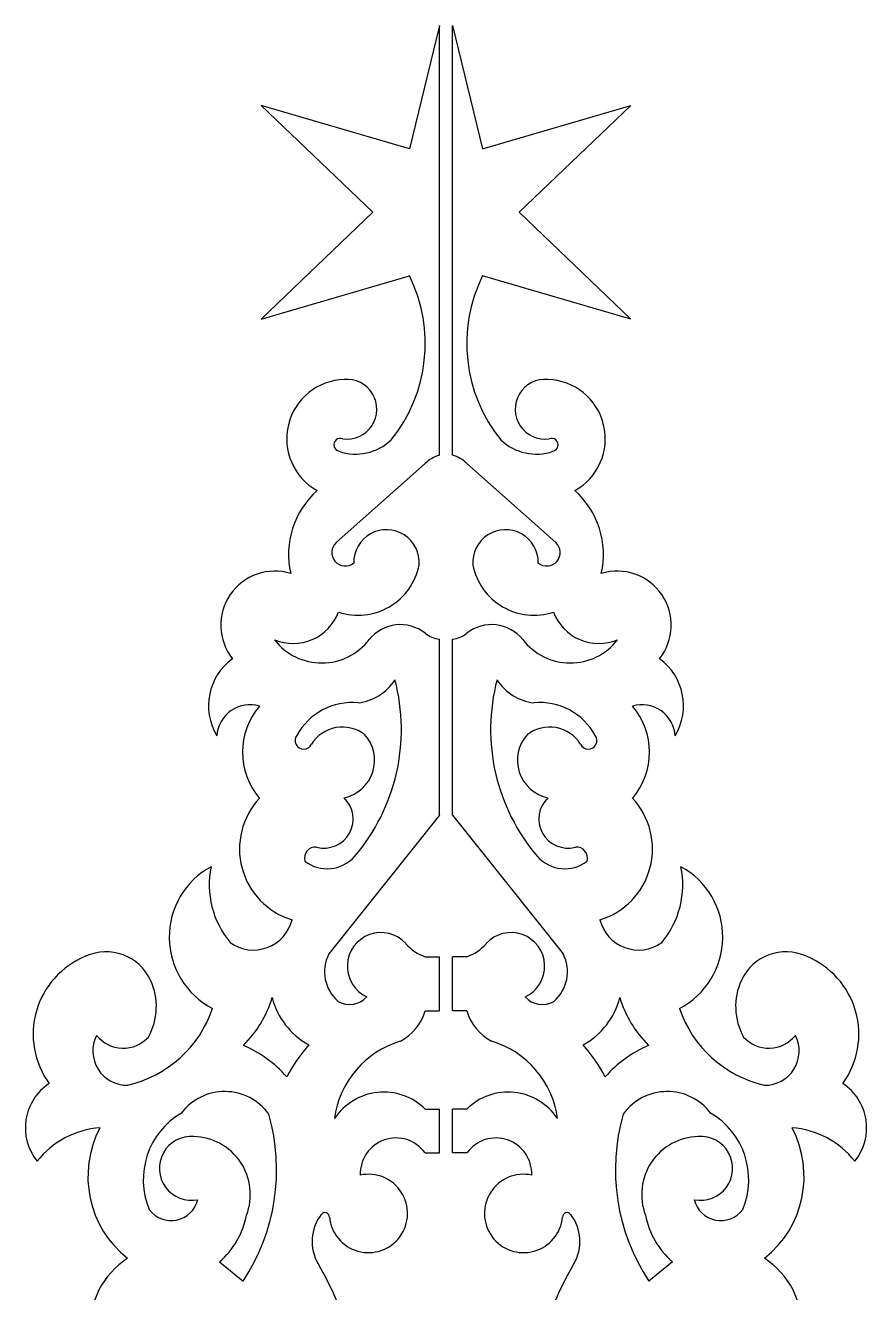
# Model space of a CAD drawing. Extents: x 11.3 to 46.9, y 2.4 to 33.5.
# Drawn here: x 34.12 to 44.2, y 18 to 33.18 of the extents above; entities that cross this region are included whole.
import ezdxf

# ---------------------------------------------------------------- set-up
doc = ezdxf.new("R2010")
doc.units = 0
doc.layers.get('0').update_dxf_attribs({"linetype": 'CONTINUOUS'})

msp = doc.modelspace()

# ---------------------------------------------------------------- linework, layer by layer
at = {"color": 3}
for p, q in [((39.079, 33.177), (38.719, 31.698)), ((39.079, 28.031), (39.079, 33.177)), ((39.236, 33.177), (39.596, 31.698)), ((39.236, 28.031), (39.236, 33.177)), ((38.719, 31.698), (36.941, 32.219)), ((36.941, 32.219), (38.281, 30.939)), ((39.596, 31.698), (41.374, 32.219)), ((41.374, 32.219), (40.034, 30.939)), ((38.281, 30.939), (36.941, 29.659)), ((40.034, 30.939), (41.374, 29.659)), ((36.941, 29.659), (38.719, 30.18)), ((41.374, 29.659), (39.596, 30.18)), ((38.908, 27.93), (37.843, 26.985)), ((39.408, 27.93), (40.472, 26.985)), ((39.079, 23.722), (39.079, 25.827)), ((39.236, 23.722), (39.236, 25.827)), ((39.079, 23.722), (37.753, 22.059)), ((39.236, 23.722), (40.562, 22.059)), ((38.908, 22.026), (39.079, 22.026)), ((39.079, 21.377), (39.079, 22.026)), ((39.408, 22.026), (39.236, 22.026)), ((39.236, 21.377), (39.236, 22.026)), ((38.908, 21.377), (39.079, 21.377)), ((39.408, 21.377), (39.236, 21.377)), ((38.908, 20.202), (39.079, 20.202)), ((39.079, 19.678), (39.079, 20.202)), ((39.408, 20.202), (39.236, 20.202)), ((39.236, 19.678), (39.236, 20.202)), ((38.908, 19.678), (39.079, 19.678)), ((39.408, 19.678), (39.236, 19.678)), ((36.444, 18.373), (36.727, 18.142)), ((41.871, 18.373), (41.588, 18.142))]:
    msp.add_line(p, q, dxfattribs=at)
for centre, radius, start, end in [((37.076, 29.368), 1.833, 320.966, 26.3163), ((41.239, 29.368), 1.833, 153.6837, 219.034), ((37.959, 28.228), 0.71, 91.7009, 240.9176), ((37.971, 28.581), 0.358, 262.0606, 95.3907), ((40.344, 28.581), 0.358, 84.6093, 277.9394), ((40.356, 28.228), 0.71, 299.0824, 88.2991), ((37.893, 28.154), 0.0783, 68.1425, 257.6847), ((40.422, 28.154), 0.0783, 282.3153, 111.8575), ((38.075, 28.662), 0.618, 251.1919, 313.4216), ((40.24, 28.662), 0.618, 226.5784, 288.8081), ((39.175, 27.671), 0.372, 104.9123, 135.9251), ((39.14, 27.671), 0.372, 44.0749, 75.0877), ((38.295, 26.843), 1.024, 131.7587, 192.9089), ((40.02, 26.843), 1.024, 347.0911, 48.2413), ((38.444, 26.747), 0.392, 355.3343, 181.125), ((39.871, 26.747), 0.392, 358.875, 184.6657), ((37.95, 26.865), 0.161, 131.4904, 309.1779), ((40.365, 26.865), 0.161, 230.8221, 48.5096), ((38.102, 26.862), 0.748, 251.9688, 348.7204), ((40.213, 26.862), 0.748, 191.2796, 288.0312), ((37.107, 25.995), 0.648, 72.8578, 218.3142), ((41.208, 25.995), 0.648, 321.6858, 107.1422), ((37.324, 26.36), 0.584, 247.6974, 338.9639), ((40.991, 26.36), 0.584, 201.0361, 292.3026), ((38.61, 25.522), 0.48, 51.6864, 140.9154), ((39.705, 25.522), 0.48, 39.0846, 128.3136), ((37.668, 26.259), 0.716, 217.8496, 322.6716), ((39.111, 26.146), 0.32, 230.5972, 264.3696), ((39.204, 26.146), 0.32, 275.6304, 309.4028), ((40.647, 26.259), 0.716, 217.3284, 322.1504), ((37.008, 25.031), 0.696, 126.0187, 211.055), ((41.307, 25.031), 0.696, 328.945, 53.9813), ((36.282, 24.747), 2.341, 319.4681, 14.7331), ((38.038, 25.665), 0.602, 276.4365, 327.6022), ((42.033, 24.747), 2.341, 165.2669, 220.5319), ((40.277, 25.665), 0.602, 212.3978, 263.5635), ((36.809, 24.644), 0.399, 73.2233, 176.1542), ((38.039, 24.303), 0.767, 85.0348, 150.9595), ((40.276, 24.303), 0.767, 29.0405, 94.9652), ((41.506, 24.644), 0.399, 3.8458, 106.7767), ((37.572, 24.473), 0.852, 139.4998, 220.2993), ((40.743, 24.473), 0.852, 319.7007, 40.5002), ((37.916, 24.339), 0.437, 52.4787, 148.0864), ((40.399, 24.339), 0.437, 31.9136, 127.5213), ((37.452, 24.615), 0.103, 144.186, 334.3742), ((37.845, 24.378), 0.457, 281.4532, 42.4497), ((40.47, 24.378), 0.457, 137.5503, 258.5468), ((40.863, 24.615), 0.103, 205.6258, 35.814), ((37.569, 23.317), 0.886, 136.8517, 253.1935), ((37.697, 23.675), 0.349, 255.0582, 46.8384), ((40.618, 23.675), 0.349, 133.1616, 284.9418), ((40.746, 23.317), 0.886, 286.8065, 43.1483), ((37.593, 23.207), 0.131, 83.804, 197.0556), ((37.734, 23.518), 0.439, 232.6292, 318.3114), ((40.581, 23.518), 0.439, 221.6886, 307.3708), ((40.722, 23.207), 0.131, 342.9444, 96.196), ((36.8, 22.26), 0.959, 118.4023, 242.7475), ((37.4, 22.887), 1.079, 168.4124, 219.8555), ((40.915, 22.887), 1.079, 320.1445, 11.5876), ((41.515, 22.26), 0.959, 297.2525, 61.5977), ((36.851, 22.581), 0.475, 234.1335, 346.4134), ((41.464, 22.581), 0.475, 193.5866, 305.8665), ((38.378, 21.912), 0.403, 42.1543, 245.3063), ((39.937, 21.912), 0.403, 294.6937, 137.8457), ((39.087, 22.542), 0.546, 221.258, 250.8124), ((39.228, 22.542), 0.546, 289.1876, 318.742), ((35.218, 21.098), 1.007, 112.0877, 215.9201), ((35.084, 21.493), 0.591, 25.2512, 114.3864), ((38.168, 21.846), 0.466, 152.8456, 229.6076), ((40.147, 21.846), 0.466, 310.3924, 27.1544), ((43.231, 21.493), 0.591, 65.6136, 154.7488), ((43.097, 21.098), 1.007, 324.0799, 67.9123), ((34.931, 21.43), 0.756, 330.97, 24.5899), ((43.384, 21.43), 0.756, 155.4101, 209.03), ((35.021, 21.866), 1.416, 283.1817, 341.109), ((35.794, 21.921), 1.338, 314.3615, 343.2873), ((37.932, 21.751), 0.883, 194.1067, 241.8038), ((38.004, 21.731), 0.277, 240.0589, 317.9759), ((40.311, 21.731), 0.277, 222.0241, 299.9411), ((40.383, 21.751), 0.883, 298.1962, 345.8933), ((42.521, 21.921), 1.338, 196.7127, 225.6385), ((43.294, 21.866), 1.416, 198.891, 256.8183), ((38.337, 21.543), 0.594, 297.4138, 343.8079), ((39.978, 21.543), 0.594, 196.1921, 242.5862), ((35.336, 20.897), 0.41, 152.9417, 271.0495), ((35.29, 21.339), 0.408, 218.5876, 317.6594), ((36.162, 19.636), 1.445, 41.1936, 66.8449), ((39.186, 19.535), 2.204, 139.2889, 151.4921), ((38.94, 19.935), 1.13, 106.973, 172.2586), ((39.375, 19.935), 1.13, 7.7414, 73.027), ((39.129, 19.535), 2.204, 28.5079, 40.7111), ((42.153, 19.636), 1.445, 113.1551, 138.8064), ((43.025, 21.339), 0.408, 222.3406, 321.4124), ((42.979, 20.897), 0.41, 268.9505, 27.0583), ((34.754, 19.976), 0.637, 123.4134, 218.8281), ((43.561, 19.976), 0.637, 321.1719, 56.5866), ((36.506, 19.762), 0.65, 35.7127, 142.8559), ((38.412, 19.696), 0.709, 45.6084, 146.4306), ((39.903, 19.696), 0.709, 33.5694, 134.3916), ((41.809, 19.762), 0.65, 37.1441, 144.2873), ((36.456, 19.356), 0.926, 120.3971, 202.7109), ((34.715, 19.474), 2.413, 326.4724, 16.0524), ((43.6, 19.474), 2.413, 163.9476, 213.5276), ((41.859, 19.356), 0.926, 337.2891, 59.6029), ((35.085, 18.929), 1.051, 94.0067, 141.9263), ((36.115, 19.394), 1.248, 152.1692, 231.664), ((42.2, 19.394), 1.248, 308.336, 27.8308), ((43.23, 18.929), 1.051, 38.0737, 85.9933), ((36.106, 19.492), 0.383, 85.5703, 281.708), ((36.118, 19.179), 0.695, 339.1501, 88.5335), ((38.559, 19.427), 0.429, 35.7858, 182.0414), ((39.756, 19.427), 0.429, 357.9586, 144.2142), ((42.197, 19.179), 0.695, 91.4665, 200.8499), ((42.209, 19.492), 0.383, 258.292, 94.4297), ((38.228, 18.952), 0.469, 185.3637, 101.9808), ((40.087, 18.952), 0.469, 78.0192, 354.6363), ((35.864, 19.195), 0.328, 216.9056, 346.3004), ((42.451, 19.195), 0.328, 193.6996, 323.0944), ((35.792, 19.122), 0.994, 311.0287, 348.92), ((38.084, 18.616), 0.531, 142.3286, 209.9745), ((37.707, 18.908), 0.0538, 0.8944, 142.2451), ((40.608, 18.908), 0.0538, 37.7549, 179.1056), ((40.231, 18.616), 0.531, 330.0255, 37.6714), ((42.523, 19.122), 0.994, 191.08, 228.9713), ((35.886, 17.58), 0.997, 123.1127, 241.8581), ((42.429, 17.58), 0.997, 298.1419, 56.8873), ((34.481, 16.478), 3.659, 11.9556, 30.7915), ((43.834, 16.478), 3.659, 149.2085, 168.0444)]:
    msp.add_arc(centre, radius, start, end, dxfattribs=at)

doc.saveas('drawing.dxf')
